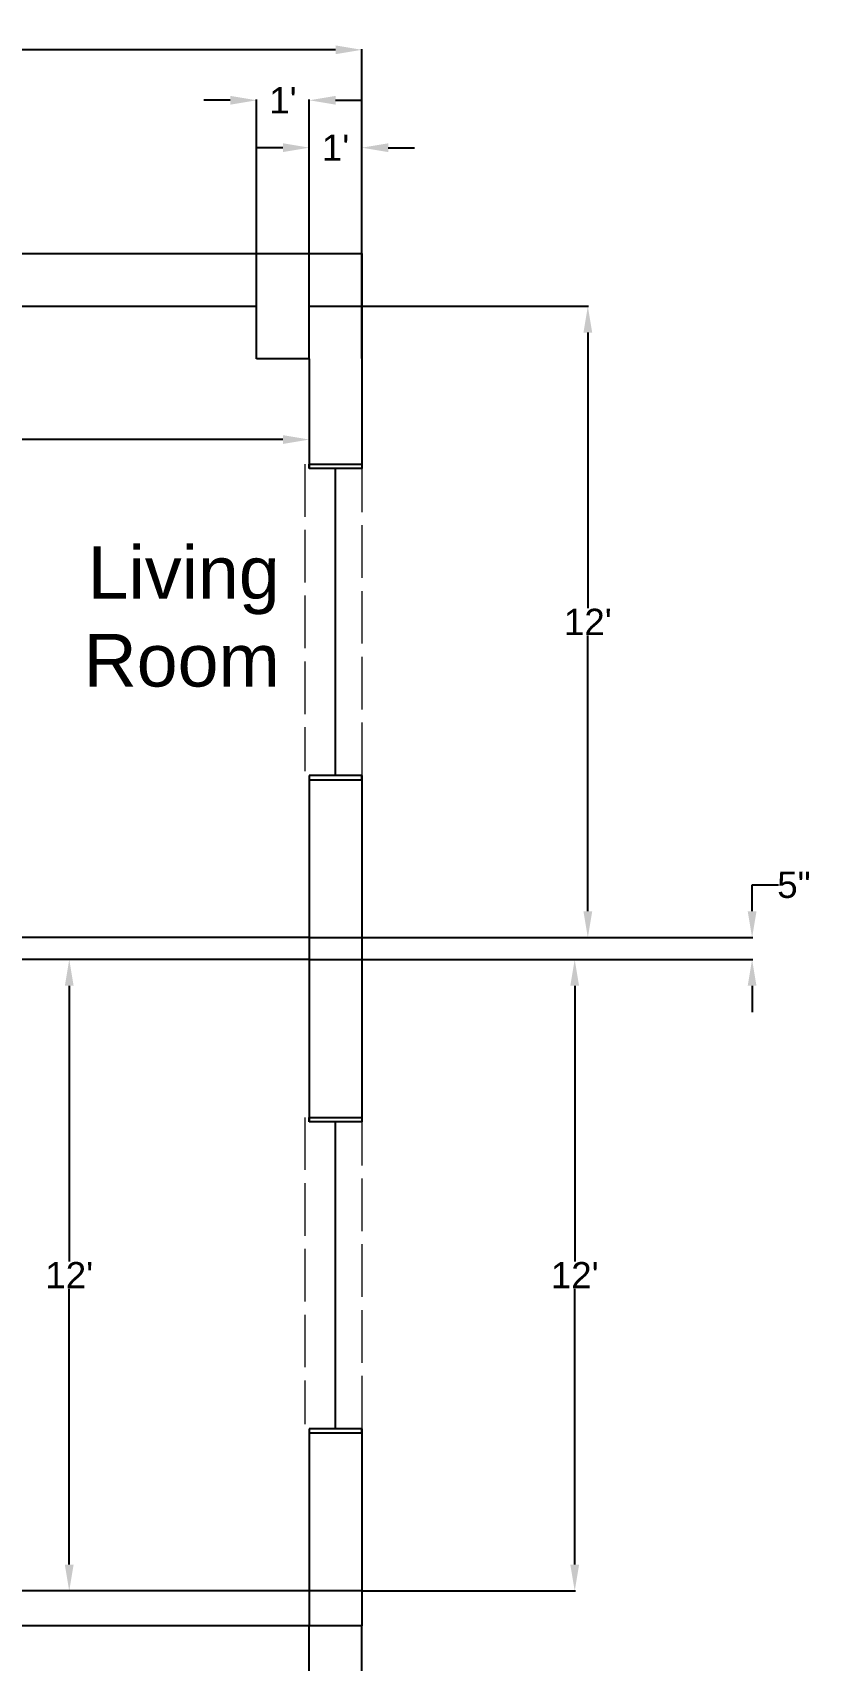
# Model space of a CAD drawing. Header units: inches. Extents: x 2169 to 3045, y 1192 to 2064.
# Drawn here: x 2866.7 to 3044.5, y 1686.7 to 2058 of the extents above; entities that cross this region are included whole.
import ezdxf

# ---------------------------------------------------------------- set-up
doc = ezdxf.new("R2010")
doc.units = ezdxf.units.IN
doc.linetypes.add('ACAD_ISO02W100', pattern=[15, 12, -3])
for name, color, linetype in [('A PLAN ANNO DIM', 9, 'Continuous'), ('A PLAN ANNO ROOM NAME', 4, 'Continuous'), ('A PLAN WALL EXTERIOR', 4, 'Continuous'), ('A PLAN WALL INTERIOR', 5, 'Continuous'), ('A PLAN WINDOW FRAME', 3, 'Continuous'), ('A PLAN WINDOW GLAZING', 8, 'Continuous')]:
    doc.layers.add(name, color=color, linetype=linetype)
doc.layers.add('A PLAN DOOR SWING', color=1, linetype='ACAD_ISO02W100', lineweight=0)
doc.styles.get("Standard").update_dxf_attribs({"font": 'Arial.ttf'})
doc.dimstyles.get("Standard").update_dxf_attribs({"dimtxt": 6, "dimasz": 6, "dimexe": 0.18, "dimexo": 0.0625, "dimgap": 0.09, "dimtad": 0, "dimtih": 1, "dimtoh": 1, "dimdec": 4, "dimzin": 0, "dimdsep": 46, "dimlunit": 4, "dimtxsty": 'Standard', "dimcen": 0.1875, "dimadec": 0, "dimazin": 0, "dimtfac": 1, "dimtdec": 4, "dimtofl": 0, "dimtmove": 0, "dimatfit": 3, "dimfxl": 1, "dimtolj": 1, "dimtzin": 0, "dimarcsym": 0})

# ---------------------------------------------------------------- blocks, each defined once
blk = doc.blocks.new('*D80')
at = {"layer": 'A PLAN ANNO DIM', "color": 0, "lineweight": -2, "transparency": 16777216}
for p, q in [((2641.8, 2007.64), (2641.8, 2054.24)), ((2647.8, 2054.06), (2791.8, 2054.06)), ((2935.8, 2054.06), (2802.27, 2054.06)), ((2941.8, 2007.64), (2941.8, 2054.24))]:
    blk.add_line(p, q, dxfattribs=at)
at = {"layer": 'A PLAN ANNO DIM', "color": 0, "transparency": 16777216}
for points in [[(2647.8, 2055.06), (2647.8, 2053.06), (2641.8, 2054.06)], [(2935.8, 2055.06), (2935.8, 2053.06), (2941.8, 2054.06)]]:
    blk.add_solid(points, dxfattribs=at)
at = {"layer": 'Defpoints', "color": 0, "transparency": 16777216}
for p in [(2641.8, 2054.06), (2641.8, 2007.58), (2941.8, 2007.58)]:
    blk.add_point(p, dxfattribs=at)
at = {"layer": 'A PLAN ANNO DIM', "color": 0, "transparency": 16777216, "insert": (2797.03, 2054.06), "char_height": 6, "attachment_point": 5}
blk.add_mtext("\\A1;25'", dxfattribs=at)
blk = doc.blocks.new('*D81')
at = {"layer": 'A PLAN ANNO DIM', "color": 0, "lineweight": -2, "transparency": 16777216}
for p, q in [((2923.8, 2031.74), (2917.8, 2031.74)), ((2929.8, 1983.64), (2929.8, 2031.92)), ((2941.8, 1983.64), (2941.8, 2031.92)), ((2947.8, 2031.74), (2953.8, 2031.74))]:
    blk.add_line(p, q, dxfattribs=at)
at = {"layer": 'A PLAN ANNO DIM', "color": 0, "transparency": 16777216}
for points in [[(2923.8, 2032.74), (2923.8, 2030.74), (2929.8, 2031.74)], [(2947.8, 2032.74), (2947.8, 2030.74), (2941.8, 2031.74)]]:
    blk.add_solid(points, dxfattribs=at)
at = {"layer": 'Defpoints', "color": 0, "transparency": 16777216}
for p in [(2941.8, 2031.74), (2929.8, 1983.58), (2941.8, 1983.58)]:
    blk.add_point(p, dxfattribs=at)
at = {"layer": 'A PLAN ANNO DIM', "color": 0, "transparency": 16777216, "insert": (2935.8, 2031.74), "char_height": 6, "attachment_point": 5}
blk.add_mtext("\\A1;1'", dxfattribs=at)
blk = doc.blocks.new('*D97')
at = {"layer": 'A PLAN ANNO DIM', "color": 0, "lineweight": -2, "transparency": 16777216}
for p, q in [((2878.24, 1846.58), (2874.9, 1846.58)), ((2875.08, 1840.58), (2875.08, 1777.68)), ((2875.08, 1708.58), (2875.08, 1771.47)), ((2878.24, 1702.58), (2874.9, 1702.58))]:
    blk.add_line(p, q, dxfattribs=at)
at = {"layer": 'A PLAN ANNO DIM', "color": 0, "transparency": 16777216}
for points in [[(2874.08, 1840.58), (2876.08, 1840.58), (2875.08, 1846.58)], [(2874.08, 1708.58), (2876.08, 1708.58), (2875.08, 1702.58)]]:
    blk.add_solid(points, dxfattribs=at)
at = {"layer": 'Defpoints', "color": 0, "transparency": 16777216}
for p in [(2878.3, 1846.58), (2875.08, 1702.58), (2878.3, 1702.58)]:
    blk.add_point(p, dxfattribs=at)
at = {"layer": 'A PLAN ANNO DIM', "color": 0, "transparency": 16777216, "insert": (2875.08, 1774.58), "char_height": 6, "attachment_point": 5}
blk.add_mtext("\\A1;12'", dxfattribs=at)
blk = doc.blocks.new('*D98')
at = {"layer": 'A PLAN ANNO DIM', "color": 0, "lineweight": -2, "transparency": 16777216}
for p, q in [((2649.8, 1983.51), (2649.8, 1964.99)), ((2929.8, 1983.51), (2929.8, 1964.99)), ((2655.8, 1965.17), (2779.35, 1965.17)), ((2923.8, 1965.17), (2800.25, 1965.17))]:
    blk.add_line(p, q, dxfattribs=at)
at = {"layer": 'A PLAN ANNO DIM', "color": 0, "transparency": 16777216}
for points in [[(2655.8, 1966.17), (2655.8, 1964.17), (2649.8, 1965.17)], [(2923.8, 1966.17), (2923.8, 1964.17), (2929.8, 1965.17)]]:
    blk.add_solid(points, dxfattribs=at)
at = {"layer": 'Defpoints', "color": 0, "transparency": 16777216}
for p in [(2649.8, 1983.58), (2929.8, 1983.58), (2649.8, 1965.17)]:
    blk.add_point(p, dxfattribs=at)
at = {"layer": 'A PLAN ANNO DIM', "color": 0, "transparency": 16777216, "insert": (2789.8, 1965.17), "char_height": 6, "attachment_point": 5}
blk.add_mtext('\\A1;23\'-4"', dxfattribs=at)
blk = doc.blocks.new('*D76')
at = {"layer": 'A PLAN ANNO DIM', "color": 0, "lineweight": -2, "transparency": 16777216}
for p, q in [((2929.86, 1995.58), (2993.49, 1995.58)), ((2993.31, 1989.58), (2993.31, 1926.68)), ((2993.31, 1857.58), (2993.31, 1920.47)), ((2929.86, 1851.58), (2993.49, 1851.58))]:
    blk.add_line(p, q, dxfattribs=at)
at = {"layer": 'A PLAN ANNO DIM', "color": 0, "transparency": 16777216}
for points in [[(2992.31, 1989.58), (2994.31, 1989.58), (2993.31, 1995.58)], [(2992.31, 1857.58), (2994.31, 1857.58), (2993.31, 1851.58)]]:
    blk.add_solid(points, dxfattribs=at)
at = {"layer": 'Defpoints', "color": 0, "transparency": 16777216}
for p in [(2929.8, 1995.58), (2929.8, 1851.58), (2993.31, 1851.58)]:
    blk.add_point(p, dxfattribs=at)
at = {"layer": 'A PLAN ANNO DIM', "color": 0, "transparency": 16777216, "insert": (2993.31, 1923.58), "char_height": 6, "attachment_point": 5}
blk.add_mtext("\\A1;12'", dxfattribs=at)
blk = doc.blocks.new('*D77')
at = {"layer": 'A PLAN ANNO DIM', "color": 0, "lineweight": -2, "transparency": 16777216}
for p, q in [((2941.86, 1846.58), (2990.5, 1846.58)), ((2990.32, 1840.58), (2990.32, 1777.68)), ((2990.32, 1708.58), (2990.32, 1771.47)), ((2941.86, 1702.58), (2990.5, 1702.58))]:
    blk.add_line(p, q, dxfattribs=at)
at = {"layer": 'A PLAN ANNO DIM', "color": 0, "transparency": 16777216}
for points in [[(2989.32, 1840.58), (2991.32, 1840.58), (2990.32, 1846.58)], [(2989.32, 1708.58), (2991.32, 1708.58), (2990.32, 1702.58)]]:
    blk.add_solid(points, dxfattribs=at)
at = {"layer": 'Defpoints', "color": 0, "transparency": 16777216}
for p in [(2941.8, 1846.58), (2941.8, 1702.58), (2990.32, 1702.58)]:
    blk.add_point(p, dxfattribs=at)
at = {"layer": 'A PLAN ANNO DIM', "color": 0, "transparency": 16777216, "insert": (2990.32, 1774.58), "char_height": 6, "attachment_point": 5}
blk.add_mtext("\\A1;12'", dxfattribs=at)
blk = doc.blocks.new('*D120')
at = {"layer": 'A PLAN ANNO DIM', "color": 0, "lineweight": -2, "transparency": 16777216}
for p, q in [((3030.76, 1857.58), (3030.76, 1863.58)), ((3030.76, 1863.58), (3036.76, 1863.58)), ((2929.86, 1851.58), (3030.94, 1851.58)), ((2929.86, 1846.58), (3030.94, 1846.58)), ((3030.76, 1840.58), (3030.76, 1834.58))]:
    blk.add_line(p, q, dxfattribs=at)
at = {"layer": 'A PLAN ANNO DIM', "color": 0, "transparency": 16777216}
for points in [[(3029.76, 1857.58), (3031.76, 1857.58), (3030.76, 1851.58)], [(3029.76, 1840.58), (3031.76, 1840.58), (3030.76, 1846.58)]]:
    blk.add_solid(points, dxfattribs=at)
at = {"layer": 'Defpoints', "color": 0, "transparency": 16777216}
for p in [(2929.8, 1851.58), (3030.76, 1851.58), (2929.8, 1846.58)]:
    blk.add_point(p, dxfattribs=at)
at = {"layer": 'A PLAN ANNO DIM', "color": 0, "transparency": 16777216, "insert": (3040.3, 1863.58), "char_height": 6, "attachment_point": 5}
blk.add_mtext('\\A1;5"', dxfattribs=at)
blk = doc.blocks.new('*D124')
at = {"layer": 'A PLAN ANNO DIM', "color": 0, "lineweight": -2, "transparency": 16777216}
for p, q in [((2911.8, 2042.55), (2905.8, 2042.55)), ((2917.8, 1995.64), (2917.8, 2042.73)), ((2929.8, 1995.64), (2929.8, 2042.73)), ((2935.8, 2042.55), (2941.8, 2042.55))]:
    blk.add_line(p, q, dxfattribs=at)
at = {"layer": 'A PLAN ANNO DIM', "color": 0, "transparency": 16777216}
for points in [[(2911.8, 2043.55), (2911.8, 2041.55), (2917.8, 2042.55)], [(2935.8, 2043.55), (2935.8, 2041.55), (2929.8, 2042.55)]]:
    blk.add_solid(points, dxfattribs=at)
at = {"layer": 'Defpoints', "color": 0, "transparency": 16777216}
for p in [(2929.8, 2042.55), (2917.8, 1995.58), (2929.8, 1995.58)]:
    blk.add_point(p, dxfattribs=at)
at = {"layer": 'A PLAN ANNO DIM', "color": 0, "transparency": 16777216, "insert": (2923.8, 2042.55), "char_height": 6, "attachment_point": 5}
blk.add_mtext("\\A1;1'", dxfattribs=at)

msp = doc.modelspace()

# ---------------------------------------------------------------- linework, layer by layer
at = {"layer": 'A PLAN ANNO ROOM NAME'}
for p, q in [((2941.80012, 1702.57518), (2641.80012, 1702.57518)), ((2941.80012, 1694.57518), (2641.80012, 1694.57518)), ((2941.80012, 1694.57518), (2641.80012, 1694.57518))]:
    msp.add_line(p, q, dxfattribs=at)
at = {"layer": 'A PLAN DOOR SWING'}
for p, q in [((2941.81205, 1960.62771), (2941.80012, 1888.57518)), ((2928.8229, 1959.57518), (2928.8229, 1889.57518)), ((2928.8229, 1810.57518), (2928.8229, 1740.57518)), ((2941.81205, 1811.62771), (2941.80012, 1739.57518))]:
    msp.add_line(p, q, dxfattribs=at)
at = {"layer": 'A PLAN WALL EXTERIOR'}
for p, q in [((2641.80012, 2007.57518), (2941.80012, 2007.57518)), ((2941.80012, 2007.57518), (2941.80012, 1958.57518)), ((2649.80012, 1995.57518), (2917.80012, 1995.57518)), ((2917.80012, 1983.57518), (2917.80012, 1995.57518)), ((2929.80012, 1983.57518), (2917.80012, 1983.57518)), ((2929.80012, 1983.57518), (2929.80012, 1958.57518)), ((2929.80012, 1888.57518), (2929.80012, 1809.57518)), ((2941.80012, 1888.57518), (2941.80012, 1809.57518)), ((2929.80012, 1739.57518), (2929.80012, 1694.57518)), ((2941.80012, 1739.57518), (2941.80012, 1694.57518)), ((2929.80012, 1649.57518), (2929.80012, 1694.57518)), ((2941.80012, 1649.57518), (2941.80012, 1694.57518))]:
    msp.add_line(p, q, dxfattribs=at)
at = {"layer": 'A PLAN WALL INTERIOR'}
for p, q in [((2929.80012, 1851.57518), (2826.80012, 1851.57518)), ((2929.80012, 1846.57518), (2826.80012, 1846.57518))]:
    msp.add_line(p, q, dxfattribs=at)
at = {"layer": 'A PLAN WINDOW FRAME'}
for p, q in [((2929.80012, 1958.57518), (2929.80012, 1959.57518)), ((2941.80012, 1958.57518), (2929.80012, 1958.57518)), ((2941.80012, 1959.57518), (2941.80012, 1958.57518)), ((2941.80012, 1888.57518), (2929.80012, 1888.57518)), ((2929.80012, 1888.57518), (2929.80012, 1887.57518)), ((2941.80012, 1887.57518), (2941.80012, 1888.57518)), ((2929.80012, 1809.57518), (2929.80012, 1810.57518)), ((2941.80012, 1809.57518), (2929.80012, 1809.57518)), ((2941.80012, 1810.57518), (2941.80012, 1809.57518)), ((2941.80012, 1739.57518), (2929.80012, 1739.57518)), ((2929.80012, 1739.57518), (2929.80012, 1738.57518)), ((2941.80012, 1738.57518), (2941.80012, 1739.57518))]:
    msp.add_line(p, q, dxfattribs=at)
at = {"layer": 'A PLAN WINDOW GLAZING'}
for p, q in [((2929.80012, 1959.57518), (2941.80012, 1959.57518)), ((2935.80012, 1888.57518), (2935.80012, 1958.57518)), ((2929.80012, 1887.57518), (2941.80012, 1887.57518)), ((2929.80012, 1846.57518), (2929.80012, 1810.57518)), ((2929.80012, 1810.57518), (2941.80012, 1810.57518)), ((2935.80012, 1739.57518), (2935.80012, 1809.57518)), ((2941.80012, 1738.57518), (2929.80012, 1738.57518))]:
    msp.add_line(p, q, dxfattribs=at)

# ---------------------------------------------------------------- texts
at = {"layer": 'A PLAN ANNO ROOM NAME', "insert": (2923.07112, 1940.84465), "char_height": 12, "attachment_point": 3}
msp.add_mtext_dynamic_manual_height_columns('Living Room', width=48.6996659, gutter_width=12.5, heights=[0], dxfattribs=at)

# ---------------------------------------------------------------- dimensions: what is measured, and where the dimension line sits
at = {"layer": 'A PLAN ANNO DIM'}
for base, p1, p2, picture, middle in [((2641.80012, 2054.05887), (2941.80012, 2007.57518), (2641.80012, 2007.57518), '*D80', (2797.03268, 2054.05887)), ((2649.80012, 1965.16747), (2929.80012, 1983.57518), (2649.80012, 1983.57518), '*D98', (2789.80012, 1965.16747))]:
    dim = msp.add_linear_dim(base=base, p1=p1, p2=p2, angle=180, dimstyle='Standard', dxfattribs=at)
    dim.commit()
    dim.dimension.update_dxf_attribs({"geometry": picture, "text_midpoint": middle, "dimtype": 160})
dim = msp.add_linear_dim(base=(2929.80012, 2042.55277), p1=(2917.80012, 1995.57518), p2=(2929.80012, 1995.57518), dimstyle='Standard', dxfattribs=at)
dim.commit()
dim.dimension.update_dxf_attribs({"geometry": '*D124', "text_midpoint": (2923.80012, 2042.55277)})
for base, p1, p2, angle, picture, middle in [((2941.80012, 2031.739), (2929.80012, 1983.57518), (2941.80012, 1983.57518), 180, '*D81', (2935.80012, 2031.739)), ((3030.76233, 1851.57518), (2929.80012, 1846.57518), (2929.80012, 1851.57518), 90, '*D120', (3040.30049, 1863.57518)), ((2875.08071, 1702.57518), (2878.30012, 1846.57518), (2878.30012, 1702.57518), 90, '*D97', (2875.08071, 1774.57518)), ((2990.32104, 1702.57518), (2941.80012, 1846.57518), (2941.80012, 1702.57518), 90, '*D77', (2990.32104, 1774.57518))]:
    dim = msp.add_linear_dim(base=base, p1=p1, p2=p2, angle=angle, dimstyle='Standard', dxfattribs=at)
    dim.commit()
    dim.dimension.update_dxf_attribs({"geometry": picture, "text_midpoint": middle})
dim = msp.add_aligned_dim(p1=(2929.80012, 1995.57518), p2=(2929.80012, 1851.57518), distance=63.50813, dimstyle='Standard', dxfattribs=at)
dim.commit()
dim.dimension.update_dxf_attribs({"geometry": '*D76', "text_midpoint": (2993.30824, 1923.57518)})

doc.saveas('drawing.dxf')
